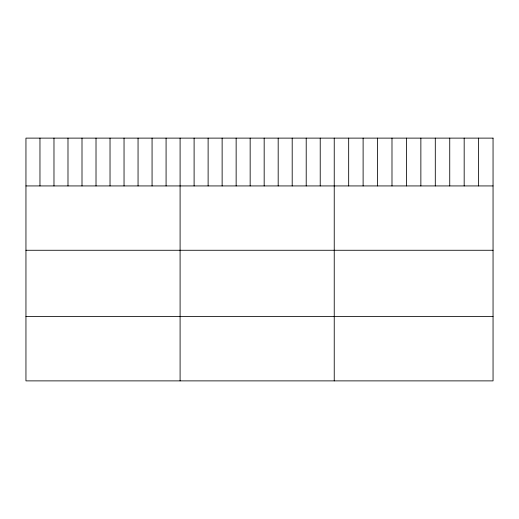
<?xml version="1.0" encoding="UTF-8"?>
<svg xmlns="http://www.w3.org/2000/svg" width="519" height="519" viewBox="0 0 519 519"><rect width="100%" height="100%" fill="white"/><g stroke="black" fill="none" stroke-linecap="round" stroke-linejoin="round"><path stroke-width="0.78" d="M25.95 185.932L493.05 185.932M25.95 250.268L493.05 250.268M25.95 316.551L493.05 316.551M478.615 138.119L478.615 185.932M464.174 138.119L464.174 185.932M449.739 138.119L449.739 185.932M435.298 138.119L435.298 185.932M420.864 138.119L420.864 185.932M406.422 138.119L406.422 185.932M391.988 138.119L391.988 185.932M377.547 138.119L377.547 185.932M363.112 138.119L363.112 185.932M348.671 138.119L348.671 185.932M334.236 138.119L334.236 380.881M320.223 138.119L320.223 185.932M306.21 138.119L306.21 185.932M292.197 138.119L292.197 185.932M278.184 138.119L278.184 185.932M264.171 138.119L264.171 185.932M250.158 138.119L250.158 185.932M236.145 138.119L236.145 185.932M222.132 138.119L222.132 185.932M208.119 138.119L208.119 185.932M194.106 138.119L194.106 185.932M180.093 138.119L180.093 380.881M166.08 138.119L166.08 185.932M152.067 138.119L152.067 185.932M138.054 138.119L138.054 185.932M124.041 138.119L124.041 185.932M110.028 138.119L110.028 185.932M96.015 138.119L96.015 185.932M82.002 138.119L82.002 185.932M67.989 138.119L67.989 185.932M53.976 138.119L53.976 185.932M39.963 138.119L39.963 185.932M493.05 138.119L25.95 138.119L25.95 380.881L493.05 380.881L493.05 138.119"/></g></svg>
